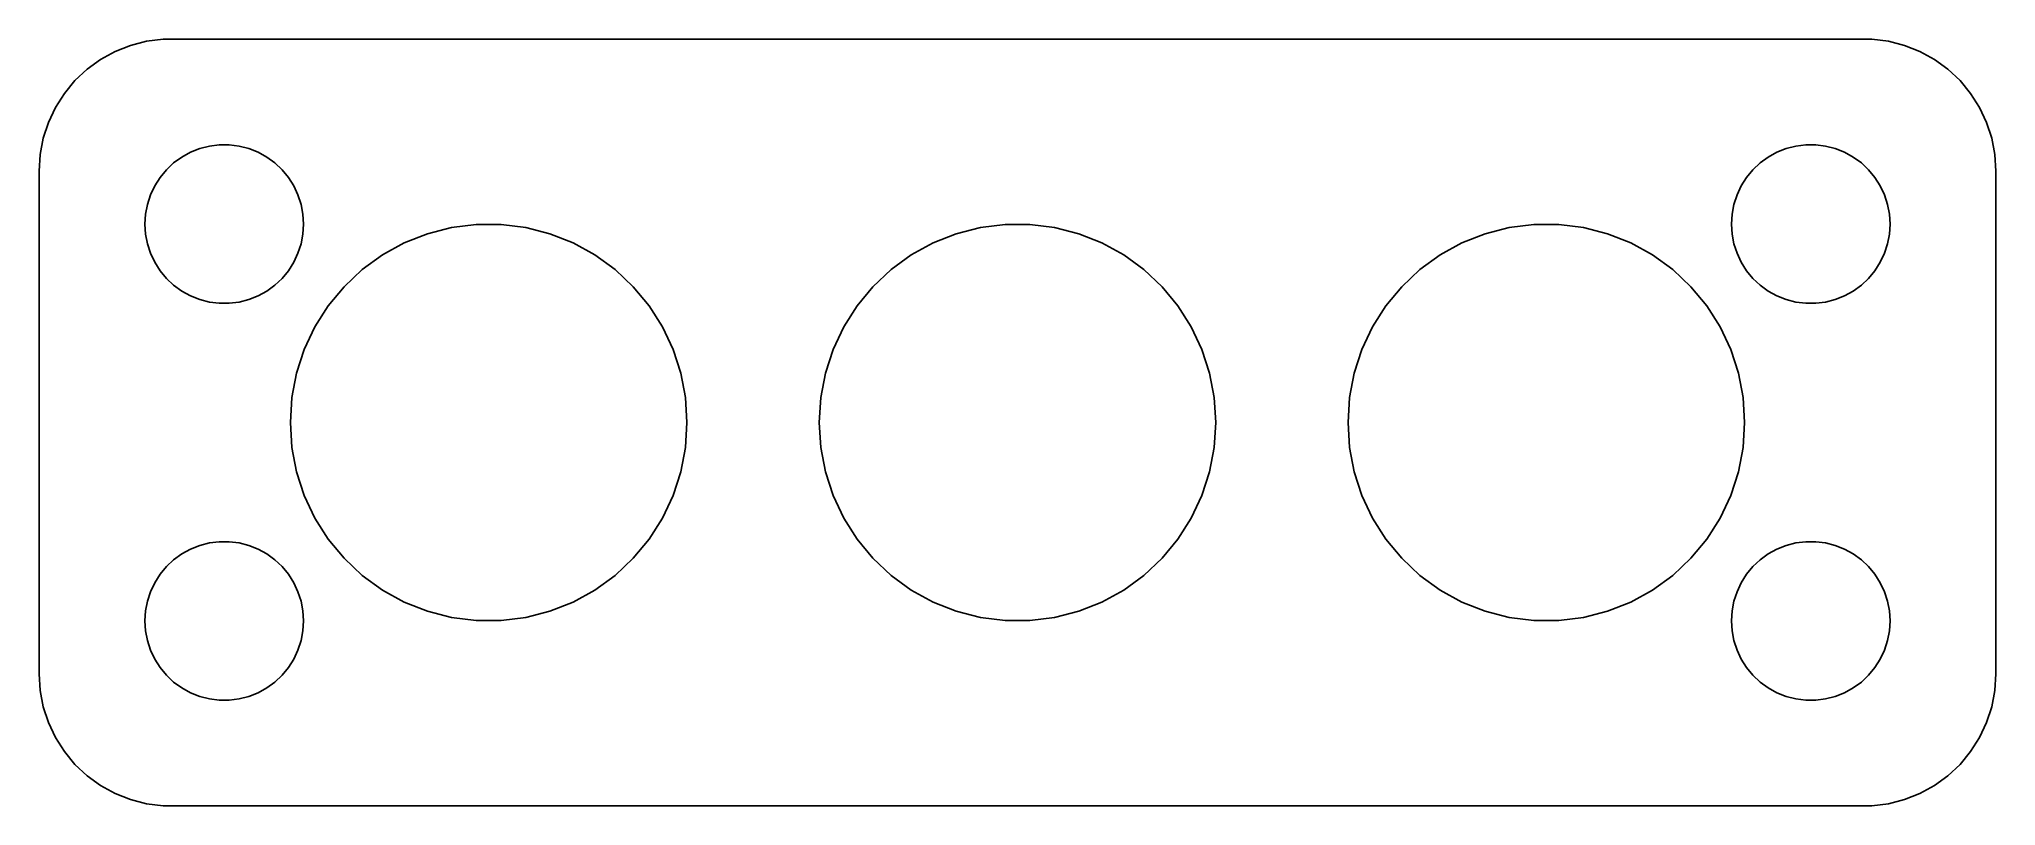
# Model space of a CAD drawing. Header units: metres. Extents: x -37 to 37, y -14.5 to 14.5.
import ezdxf

# ---------------------------------------------------------------- set-up
doc = ezdxf.new("R2010")
doc.units = ezdxf.units.M

msp = doc.modelspace()

# ---------------------------------------------------------------- linework, layer by layer
for p, q in [((-33.5451, 14.2553), (-34.1289, 14.0241)), ((-32.9369, 14.4114), (-33.5451, 14.2553)), ((-32.3139, 14.4901), (-32.9369, 14.4114)), ((32.3139, 14.4901), (-32.3139, 14.4901)), ((32.9369, 14.4114), (32.3139, 14.4901)), ((33.5451, 14.2553), (32.9369, 14.4114)), ((34.1289, 14.0241), (33.5451, 14.2553)), ((-35.1871, 13.3526), (-35.6448, 12.9227)), ((-34.6791, 13.7216), (-35.1871, 13.3526)), ((-34.1289, 14.0241), (-34.6791, 13.7216)), ((34.6791, 13.7216), (34.1289, 14.0241)), ((35.1871, 13.3526), (34.6791, 13.7216)), ((35.6448, 12.9227), (35.1871, 13.3526)), ((-35.6448, 12.9227), (-36.0451, 12.4389)), ((36.0451, 12.4389), (35.6448, 12.9227)), ((-36.3815, 11.9088), (-36.6489, 11.3406)), ((-36.0451, 12.4389), (-36.3815, 11.9088)), ((36.3815, 11.9088), (36.0451, 12.4389)), ((36.6489, 11.3406), (36.3815, 11.9088)), ((-36.6489, 11.3406), (-36.8429, 10.7434)), ((36.8429, 10.7434), (36.6489, 11.3406)), ((-36.8429, 10.7434), (-36.9606, 10.1267)), ((-30.927, 10.3532), (-30.5621, 10.4469)), ((-30.5621, 10.4469), (-30.1884, 10.4941)), ((-30.1884, 10.4941), (-29.8116, 10.4941)), ((-29.8116, 10.4941), (-29.4379, 10.4469)), ((-29.4379, 10.4469), (-29.0729, 10.3532)), ((29.0729, 10.3532), (29.4379, 10.4469)), ((29.4379, 10.4469), (29.8116, 10.4941)), ((29.8116, 10.4941), (30.1884, 10.4941)), ((30.1884, 10.4941), (30.5621, 10.4469)), ((30.5621, 10.4469), (30.927, 10.3532)), ((36.9606, 10.1267), (36.8429, 10.7434)), ((-36.9606, 10.1267), (-37, 9.5)), ((-32.1869, 9.55363), (-31.9123, 9.81154)), ((-31.9123, 9.81154), (-31.6075, 10.033)), ((-31.6075, 10.033), (-31.2773, 10.2145)), ((-31.2773, 10.2145), (-30.927, 10.3532)), ((-29.0729, 10.3532), (-28.7227, 10.2145)), ((-28.7227, 10.2145), (-28.3925, 10.033)), ((-28.3925, 10.033), (-28.0877, 9.81154)), ((-28.0877, 9.81154), (-27.8131, 9.55363)), ((27.8131, 9.55363), (28.0877, 9.81154)), ((28.0877, 9.81154), (28.3925, 10.033)), ((28.3925, 10.033), (28.7227, 10.2145)), ((28.7227, 10.2145), (29.0729, 10.3532)), ((30.927, 10.3532), (31.2773, 10.2145)), ((31.2773, 10.2145), (31.6075, 10.033)), ((31.6075, 10.033), (31.9123, 9.81154)), ((31.9123, 9.81154), (32.1869, 9.55363)), ((37, 9.5), (36.9606, 10.1267)), ((-37, 9.5), (-37, -9.5)), ((-32.7893, 8.60437), (-32.6289, 8.94525)), ((-32.6289, 8.94525), (-32.427, 9.26335)), ((-32.427, 9.26335), (-32.1869, 9.55363)), ((-27.8131, 9.55363), (-27.5729, 9.26335)), ((-27.5729, 9.26335), (-27.3711, 8.94525)), ((-27.3711, 8.94525), (-27.2107, 8.60437)), ((27.2107, 8.60437), (27.3711, 8.94525)), ((27.3711, 8.94525), (27.5729, 9.26335)), ((27.5729, 9.26335), (27.8131, 9.55363)), ((32.1869, 9.55363), (32.427, 9.26335)), ((32.427, 9.26335), (32.6289, 8.94525)), ((32.6289, 8.94525), (32.7893, 8.60437)), ((37, -9.5), (37, 9.5)), ((-32.9763, 7.87599), (-32.9057, 8.24606)), ((-32.9057, 8.24606), (-32.7893, 8.60437)), ((-27.2107, 8.60437), (-27.0942, 8.24606)), ((-27.0942, 8.24606), (-27.0237, 7.87599)), ((27.0237, 7.87599), (27.0942, 8.24606)), ((27.0942, 8.24606), (27.2107, 8.60437)), ((32.7893, 8.60437), (32.9057, 8.24606)), ((32.9057, 8.24606), (32.9763, 7.87599)), ((-33, 7.5), (-32.9763, 7.87599)), ((-32.9763, 7.12399), (-33, 7.5)), ((-27.0237, 7.87599), (-27, 7.5)), ((-27, 7.5), (-27.0237, 7.12399)), ((-21.4053, 7.36714), (-20.4709, 7.4852)), ((-20.4709, 7.4852), (-19.5291, 7.4852)), ((-19.5291, 7.4852), (-18.5946, 7.36714)), ((-1.40535, 7.36714), (-0.47092, 7.4852)), ((-0.47092, 7.4852), (0.47092, 7.4852)), ((0.47092, 7.4852), (1.40535, 7.36714)), ((18.5946, 7.36714), (19.5291, 7.4852)), ((19.5291, 7.4852), (20.4709, 7.4852)), ((20.4709, 7.4852), (21.4053, 7.36714)), ((27, 7.5), (27.0237, 7.87599)), ((27.0237, 7.12399), (27, 7.5)), ((32.9763, 7.87599), (33, 7.5)), ((33, 7.5), (32.9763, 7.12399)), ((-32.9057, 6.75392), (-32.9763, 7.12399)), ((-32.7893, 6.39561), (-32.9057, 6.75392)), ((-27.0942, 6.75392), (-27.2107, 6.39561)), ((-27.0237, 7.12399), (-27.0942, 6.75392)), ((-24.0187, 6.33246), (-23.1933, 6.78619)), ((-23.1933, 6.78619), (-22.3176, 7.13292)), ((-22.3176, 7.13292), (-21.4053, 7.36714)), ((-18.5946, 7.36714), (-17.6824, 7.13292)), ((-17.6824, 7.13292), (-16.8067, 6.78619)), ((-16.8067, 6.78619), (-15.9813, 6.33246)), ((-4.01869, 6.33246), (-3.19334, 6.78619)), ((-3.19334, 6.78619), (-2.31763, 7.13292)), ((-2.31763, 7.13292), (-1.40535, 7.36714)), ((1.40535, 7.36714), (2.31763, 7.13292)), ((2.31763, 7.13292), (3.19334, 6.78619)), ((3.19334, 6.78619), (4.01869, 6.33246)), ((15.9813, 6.33246), (16.8067, 6.78619)), ((16.8067, 6.78619), (17.6824, 7.13292)), ((17.6824, 7.13292), (18.5946, 7.36714)), ((21.4053, 7.36714), (22.3176, 7.13292)), ((22.3176, 7.13292), (23.1933, 6.78619)), ((23.1933, 6.78619), (24.0187, 6.33246)), ((27.0942, 6.75392), (27.0237, 7.12399)), ((27.2107, 6.39561), (27.0942, 6.75392)), ((32.9057, 6.75392), (32.7893, 6.39561)), ((32.9763, 7.12399), (32.9057, 6.75392)), ((-32.6289, 6.05473), (-32.7893, 6.39561)), ((-32.427, 5.73663), (-32.6289, 6.05473)), ((-27.3711, 6.05473), (-27.5729, 5.73663)), ((-27.2107, 6.39561), (-27.3711, 6.05473)), ((-24.7807, 5.77884), (-24.0187, 6.33246)), ((-15.9813, 6.33246), (-15.2193, 5.77884)), ((-4.78067, 5.77884), (-4.01869, 6.33246)), ((4.01869, 6.33246), (4.78067, 5.77884)), ((15.2193, 5.77884), (15.9813, 6.33246)), ((24.0187, 6.33246), (24.7807, 5.77884)), ((27.3711, 6.05473), (27.2107, 6.39561)), ((27.5729, 5.73663), (27.3711, 6.05473)), ((32.6289, 6.05473), (32.427, 5.73663)), ((32.7893, 6.39561), (32.6289, 6.05473)), ((-32.1869, 5.44635), (-32.427, 5.73663)), ((-31.9123, 5.18845), (-32.1869, 5.44635)), ((-31.6075, 4.96701), (-31.9123, 5.18845)), ((-28.0877, 5.18845), (-28.3925, 4.96701)), ((-27.8131, 5.44635), (-28.0877, 5.18845)), ((-27.5729, 5.73663), (-27.8131, 5.44635)), ((-25.4673, 5.13409), (-24.7807, 5.77884)), ((-15.2193, 5.77884), (-14.5327, 5.13409)), ((-5.46725, 5.13409), (-4.78067, 5.77884)), ((4.78067, 5.77884), (5.46725, 5.13409)), ((14.5327, 5.13409), (15.2193, 5.77884)), ((24.7807, 5.77884), (25.4673, 5.13409)), ((27.8131, 5.44635), (27.5729, 5.73663)), ((28.0877, 5.18845), (27.8131, 5.44635)), ((28.3925, 4.96701), (28.0877, 5.18845)), ((31.9123, 5.18845), (31.6075, 4.96701)), ((32.1869, 5.44635), (31.9123, 5.18845)), ((32.427, 5.73663), (32.1869, 5.44635)), ((-31.2773, 4.78551), (-31.6075, 4.96701)), ((-30.927, 4.64682), (-31.2773, 4.78551)), ((-30.5621, 4.55313), (-30.927, 4.64682)), ((-30.1884, 4.50591), (-30.5621, 4.55313)), ((-29.8116, 4.50591), (-30.1884, 4.50591)), ((-29.4379, 4.55313), (-29.8116, 4.50591)), ((-29.0729, 4.64682), (-29.4379, 4.55313)), ((-28.7227, 4.78551), (-29.0729, 4.64682)), ((-28.3925, 4.96701), (-28.7227, 4.78551)), ((-26.0676, 4.40839), (-25.4673, 5.13409)), ((-14.5327, 5.13409), (-13.9324, 4.40839)), ((-6.06763, 4.40839), (-5.46725, 5.13409)), ((5.46725, 5.13409), (6.06763, 4.40839)), ((13.9324, 4.40839), (14.5327, 5.13409)), ((25.4673, 5.13409), (26.0676, 4.40839)), ((28.7227, 4.78551), (28.3925, 4.96701)), ((29.0729, 4.64682), (28.7227, 4.78551)), ((29.4379, 4.55313), (29.0729, 4.64682)), ((29.8116, 4.50591), (29.4379, 4.55313)), ((30.1884, 4.50591), (29.8116, 4.50591)), ((30.5621, 4.55313), (30.1884, 4.50591)), ((30.927, 4.64682), (30.5621, 4.55313)), ((31.2773, 4.78551), (30.927, 4.64682)), ((31.6075, 4.96701), (31.2773, 4.78551)), ((-26.5723, 3.61314), (-26.0676, 4.40839)), ((-13.9324, 4.40839), (-13.4277, 3.61314)), ((-6.5723, 3.61314), (-6.06763, 4.40839)), ((6.06763, 4.40839), (6.5723, 3.61314)), ((13.4277, 3.61314), (13.9324, 4.40839)), ((26.0676, 4.40839), (26.5723, 3.61314)), ((-26.9733, 2.76093), (-26.5723, 3.61314)), ((-13.4277, 3.61314), (-13.0267, 2.76093)), ((-6.97331, 2.76093), (-6.5723, 3.61314)), ((6.5723, 3.61314), (6.97331, 2.76093)), ((13.0267, 2.76093), (13.4277, 3.61314)), ((26.5723, 3.61314), (26.9733, 2.76093)), ((-27.2644, 1.86517), (-26.9733, 2.76093)), ((-13.0267, 2.76093), (-12.7356, 1.86517)), ((-7.26436, 1.86517), (-6.97331, 2.76093)), ((6.97331, 2.76093), (7.26436, 1.86517)), ((12.7356, 1.86517), (13.0267, 2.76093)), ((26.9733, 2.76093), (27.2644, 1.86517)), ((-27.4409, 0.93999), (-27.2644, 1.86517)), ((-12.7356, 1.86517), (-12.5591, 0.93999)), ((-7.44086, 0.93999), (-7.26436, 1.86517)), ((7.26436, 1.86517), (7.44086, 0.93999)), ((12.5591, 0.93999), (12.7356, 1.86517)), ((27.2644, 1.86517), (27.4409, 0.93999)), ((-27.5, 0), (-27.4409, 0.93999)), ((-12.5591, 0.93999), (-12.5, 0)), ((-7.5, 0), (-7.44086, 0.93999)), ((7.44086, 0.93999), (7.5, 0)), ((12.5, 0), (12.5591, 0.93999)), ((27.4409, 0.93999), (27.5, 0)), ((-27.4409, -0.93999), (-27.5, 0)), ((-12.5, 0), (-12.5591, -0.93999)), ((-7.44086, -0.93999), (-7.5, 0)), ((7.5, 0), (7.44086, -0.93999)), ((12.5591, -0.93999), (12.5, 0)), ((27.5, 0), (27.4409, -0.93999)), ((-27.2644, -1.86517), (-27.4409, -0.93999)), ((-12.5591, -0.93999), (-12.7356, -1.86517)), ((-7.26436, -1.86517), (-7.44086, -0.93999)), ((7.44086, -0.93999), (7.26436, -1.86517)), ((12.7356, -1.86517), (12.5591, -0.93999)), ((27.4409, -0.93999), (27.2644, -1.86517)), ((-26.9733, -2.76093), (-27.2644, -1.86517)), ((-12.7356, -1.86517), (-13.0267, -2.76093)), ((-6.97331, -2.76093), (-7.26436, -1.86517)), ((7.26436, -1.86517), (6.97331, -2.76093)), ((13.0267, -2.76093), (12.7356, -1.86517)), ((27.2644, -1.86517), (26.9733, -2.76093)), ((-26.5723, -3.61314), (-26.9733, -2.76093)), ((-13.0267, -2.76093), (-13.4277, -3.61314)), ((-6.5723, -3.61314), (-6.97331, -2.76093)), ((6.97331, -2.76093), (6.5723, -3.61314)), ((13.4277, -3.61314), (13.0267, -2.76093)), ((26.9733, -2.76093), (26.5723, -3.61314)), ((-26.0676, -4.40839), (-26.5723, -3.61314)), ((-13.4277, -3.61314), (-13.9324, -4.40839)), ((-6.06763, -4.40839), (-6.5723, -3.61314)), ((6.5723, -3.61314), (6.06763, -4.40839)), ((13.9324, -4.40839), (13.4277, -3.61314)), ((26.5723, -3.61314), (26.0676, -4.40839)), ((-25.4673, -5.13409), (-26.0676, -4.40839)), ((-13.9324, -4.40839), (-14.5327, -5.13409)), ((-5.46725, -5.13409), (-6.06763, -4.40839)), ((6.06763, -4.40839), (5.46725, -5.13409)), ((14.5327, -5.13409), (13.9324, -4.40839)), ((26.0676, -4.40839), (25.4673, -5.13409)), ((-31.9123, -5.18845), (-31.6075, -4.96701)), ((-31.6075, -4.96701), (-31.2773, -4.78551)), ((-31.2773, -4.78551), (-30.927, -4.64682)), ((-30.927, -4.64682), (-30.5621, -4.55313)), ((-30.5621, -4.55313), (-30.1884, -4.50591)), ((-30.1884, -4.50591), (-29.8116, -4.50591)), ((-29.8116, -4.50591), (-29.4379, -4.55313)), ((-29.4379, -4.55313), (-29.0729, -4.64682)), ((-29.0729, -4.64682), (-28.7227, -4.78551)), ((-28.7227, -4.78551), (-28.3925, -4.96701)), ((-28.3925, -4.96701), (-28.0877, -5.18845)), ((-24.7807, -5.77884), (-25.4673, -5.13409)), ((-14.5327, -5.13409), (-15.2193, -5.77884)), ((-4.78067, -5.77884), (-5.46725, -5.13409)), ((5.46725, -5.13409), (4.78067, -5.77884)), ((15.2193, -5.77884), (14.5327, -5.13409)), ((25.4673, -5.13409), (24.7807, -5.77884)), ((28.0877, -5.18845), (28.3925, -4.96701)), ((28.3925, -4.96701), (28.7227, -4.78551)), ((28.7227, -4.78551), (29.0729, -4.64682)), ((29.0729, -4.64682), (29.4379, -4.55313)), ((29.4379, -4.55313), (29.8116, -4.50591)), ((29.8116, -4.50591), (30.1884, -4.50591)), ((30.1884, -4.50591), (30.5621, -4.55313)), ((30.5621, -4.55313), (30.927, -4.64682)), ((30.927, -4.64682), (31.2773, -4.78551)), ((31.2773, -4.78551), (31.6075, -4.96701)), ((31.6075, -4.96701), (31.9123, -5.18845)), ((-32.6289, -6.05473), (-32.427, -5.73663)), ((-32.427, -5.73663), (-32.1869, -5.44635)), ((-32.1869, -5.44635), (-31.9123, -5.18845)), ((-28.0877, -5.18845), (-27.8131, -5.44635)), ((-27.8131, -5.44635), (-27.5729, -5.73663)), ((-27.5729, -5.73663), (-27.3711, -6.05473)), ((-24.0187, -6.33246), (-24.7807, -5.77884)), ((-15.2193, -5.77884), (-15.9813, -6.33246)), ((-4.01869, -6.33246), (-4.78067, -5.77884)), ((4.78067, -5.77884), (4.01869, -6.33246)), ((15.9813, -6.33246), (15.2193, -5.77884)), ((24.7807, -5.77884), (24.0187, -6.33246)), ((27.3711, -6.05473), (27.5729, -5.73663)), ((27.5729, -5.73663), (27.8131, -5.44635)), ((27.8131, -5.44635), (28.0877, -5.18845)), ((31.9123, -5.18845), (32.1869, -5.44635)), ((32.1869, -5.44635), (32.427, -5.73663)), ((32.427, -5.73663), (32.6289, -6.05473)), ((-32.9057, -6.75392), (-32.7893, -6.39561)), ((-32.7893, -6.39561), (-32.6289, -6.05473)), ((-27.3711, -6.05473), (-27.2107, -6.39561)), ((-27.2107, -6.39561), (-27.0942, -6.75392)), ((-23.1933, -6.78619), (-24.0187, -6.33246)), ((-15.9813, -6.33246), (-16.8067, -6.78619)), ((-3.19334, -6.78619), (-4.01869, -6.33246)), ((4.01869, -6.33246), (3.19334, -6.78619)), ((16.8067, -6.78619), (15.9813, -6.33246)), ((24.0187, -6.33246), (23.1933, -6.78619)), ((27.0942, -6.75392), (27.2107, -6.39561)), ((27.2107, -6.39561), (27.3711, -6.05473)), ((32.6289, -6.05473), (32.7893, -6.39561)), ((32.7893, -6.39561), (32.9057, -6.75392)), ((-33, -7.5), (-32.9763, -7.12399)), ((-32.9763, -7.12399), (-32.9057, -6.75392)), ((-27.0942, -6.75392), (-27.0237, -7.12399)), ((-27.0237, -7.12399), (-27, -7.5)), ((-22.3176, -7.13292), (-23.1933, -6.78619)), ((-21.4053, -7.36714), (-22.3176, -7.13292)), ((-20.4709, -7.4852), (-21.4053, -7.36714)), ((-18.5946, -7.36714), (-19.5291, -7.4852)), ((-17.6824, -7.13292), (-18.5946, -7.36714)), ((-16.8067, -6.78619), (-17.6824, -7.13292)), ((-2.31763, -7.13292), (-3.19334, -6.78619)), ((-1.40535, -7.36714), (-2.31763, -7.13292)), ((-0.47092, -7.4852), (-1.40535, -7.36714)), ((1.40535, -7.36714), (0.47092, -7.4852)), ((2.31763, -7.13292), (1.40535, -7.36714)), ((3.19334, -6.78619), (2.31763, -7.13292)), ((17.6824, -7.13292), (16.8067, -6.78619)), ((18.5946, -7.36714), (17.6824, -7.13292)), ((19.5291, -7.4852), (18.5946, -7.36714)), ((21.4053, -7.36714), (20.4709, -7.4852)), ((22.3176, -7.13292), (21.4053, -7.36714)), ((23.1933, -6.78619), (22.3176, -7.13292)), ((27, -7.5), (27.0237, -7.12399)), ((27.0237, -7.12399), (27.0942, -6.75392)), ((32.9057, -6.75392), (32.9763, -7.12399)), ((32.9763, -7.12399), (33, -7.5)), ((-32.9763, -7.87599), (-33, -7.5)), ((-32.9057, -8.24606), (-32.9763, -7.87599)), ((-27.0237, -7.87599), (-27.0942, -8.24606)), ((-27, -7.5), (-27.0237, -7.87599)), ((-19.5291, -7.4852), (-20.4709, -7.4852)), ((0.47092, -7.4852), (-0.47092, -7.4852)), ((20.4709, -7.4852), (19.5291, -7.4852)), ((27.0237, -7.87599), (27, -7.5)), ((27.0942, -8.24606), (27.0237, -7.87599)), ((32.9763, -7.87599), (32.9057, -8.24606)), ((33, -7.5), (32.9763, -7.87599)), ((-32.7893, -8.60437), (-32.9057, -8.24606)), ((-32.6289, -8.94525), (-32.7893, -8.60437)), ((-27.2107, -8.60437), (-27.3711, -8.94525)), ((-27.0942, -8.24606), (-27.2107, -8.60437)), ((27.2107, -8.60437), (27.0942, -8.24606)), ((27.3711, -8.94525), (27.2107, -8.60437)), ((32.7893, -8.60437), (32.6289, -8.94525)), ((32.9057, -8.24606), (32.7893, -8.60437)), ((-37, -9.5), (-36.9606, -10.1267)), ((-32.427, -9.26335), (-32.6289, -8.94525)), ((-32.1869, -9.55363), (-32.427, -9.26335)), ((-31.9123, -9.81154), (-32.1869, -9.55363)), ((-27.8131, -9.55363), (-28.0877, -9.81154)), ((-27.5729, -9.26335), (-27.8131, -9.55363)), ((-27.3711, -8.94525), (-27.5729, -9.26335)), ((27.5729, -9.26335), (27.3711, -8.94525)), ((27.8131, -9.55363), (27.5729, -9.26335)), ((28.0877, -9.81154), (27.8131, -9.55363)), ((32.1869, -9.55363), (31.9123, -9.81154)), ((32.427, -9.26335), (32.1869, -9.55363)), ((32.6289, -8.94525), (32.427, -9.26335)), ((36.9606, -10.1267), (37, -9.5)), ((-36.9606, -10.1267), (-36.8429, -10.7434)), ((-31.6075, -10.033), (-31.9123, -9.81154)), ((-31.2773, -10.2145), (-31.6075, -10.033)), ((-30.927, -10.3532), (-31.2773, -10.2145)), ((-30.5621, -10.4469), (-30.927, -10.3532)), ((-29.0729, -10.3532), (-29.4379, -10.4469)), ((-28.7227, -10.2145), (-29.0729, -10.3532)), ((-28.3925, -10.033), (-28.7227, -10.2145)), ((-28.0877, -9.81154), (-28.3925, -10.033)), ((28.3925, -10.033), (28.0877, -9.81154)), ((28.7227, -10.2145), (28.3925, -10.033)), ((29.0729, -10.3532), (28.7227, -10.2145)), ((29.4379, -10.4469), (29.0729, -10.3532)), ((30.927, -10.3532), (30.5621, -10.4469)), ((31.2773, -10.2145), (30.927, -10.3532)), ((31.6075, -10.033), (31.2773, -10.2145)), ((31.9123, -9.81154), (31.6075, -10.033)), ((36.8429, -10.7434), (36.9606, -10.1267)), ((-36.8429, -10.7434), (-36.6489, -11.3406)), ((-30.1884, -10.4941), (-30.5621, -10.4469)), ((-29.8116, -10.4941), (-30.1884, -10.4941)), ((-29.4379, -10.4469), (-29.8116, -10.4941)), ((29.8116, -10.4941), (29.4379, -10.4469)), ((30.1884, -10.4941), (29.8116, -10.4941)), ((30.5621, -10.4469), (30.1884, -10.4941)), ((36.6489, -11.3406), (36.8429, -10.7434)), ((-36.6489, -11.3406), (-36.3815, -11.9088)), ((36.3815, -11.9088), (36.6489, -11.3406)), ((-36.3815, -11.9088), (-36.0451, -12.4389)), ((-36.0451, -12.4389), (-35.6448, -12.9227)), ((35.6448, -12.9227), (36.0451, -12.4389)), ((36.0451, -12.4389), (36.3815, -11.9088)), ((-35.6448, -12.9227), (-35.1871, -13.3526)), ((35.1871, -13.3526), (35.6448, -12.9227)), ((-35.1871, -13.3526), (-34.6791, -13.7216)), ((-34.6791, -13.7216), (-34.1289, -14.0241)), ((-34.1289, -14.0241), (-33.5451, -14.2553)), ((33.5451, -14.2553), (34.1289, -14.0241)), ((34.1289, -14.0241), (34.6791, -13.7216)), ((34.6791, -13.7216), (35.1871, -13.3526)), ((-33.5451, -14.2553), (-32.9369, -14.4114)), ((-32.9369, -14.4114), (-32.3139, -14.4901)), ((-32.3139, -14.4901), (32.3139, -14.4901)), ((32.3139, -14.4901), (32.9369, -14.4114)), ((32.9369, -14.4114), (33.5451, -14.2553))]:
    msp.add_line(p, q)

doc.saveas('drawing.dxf')
